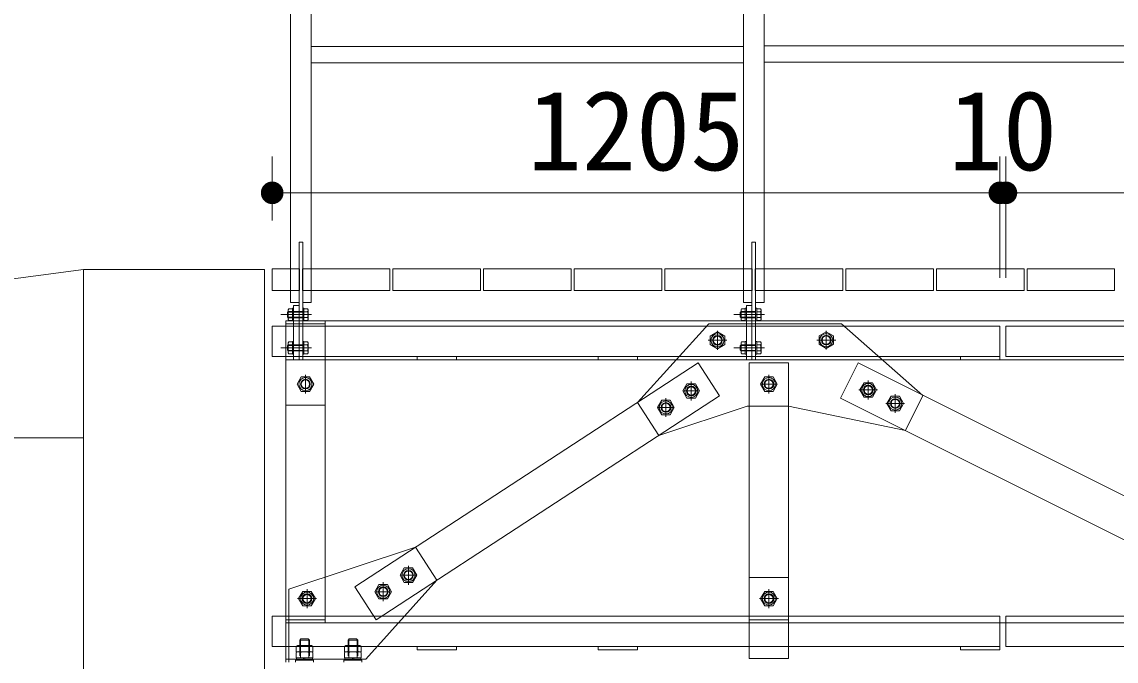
# Model space of a CAD drawing. Units: millimetres at full size. Extents: x 0 to 42000, y 0 to 29700.
# Drawn here: x 10950 to 12762, y 11151 to 12209 of the extents above; entities that cross this region are included whole.
import ezdxf
from ezdxf.enums import TextEntityAlignment as Align

# ---------------------------------------------------------------- set-up
doc = ezdxf.new("R2010")
doc.units = ezdxf.units.MM
doc.header["$LTSCALE"] = 100
doc.layers.add('D-STR', color=1, linetype='Continuous', lineweight=13)
doc.layers.add('D-STR-DIM', color=7, linetype='Continuous', lineweight=13)
doc.styles.add('ＭＳ ゴシック', font='')
doc.styles.get('ＭＳ ゴシック').set_extended_font_data('MS Gothic')

# ---------------------------------------------------------------- blocks, each defined once
blk = doc.blocks.new('filled_dot')
at = {"color": 0, "linetype": 'Continuous', "lineweight": -2, "const_width": 1.25}
blk.add_lwpolyline([(-0.625, 0, 1), (0.625, 0, 1)], format="xyb", close=True, dxfattribs=at)

msp = doc.modelspace()

# ---------------------------------------------------------------- linework, layer by layer
at = {"layer": 'D-STR'}
for p, q in [((12145.4, 12866.4), (12145.4, 11744.4)), ((12179.4, 12866.4), (12179.4, 11744.4)), ((11395.4, 12845.3), (11395.4, 11744.4)), ((11429.4, 12845.3), (11429.4, 11744.4)), ((12145.4, 12168.4), (11429.4, 12168.4)), ((13045.4, 12169.4), (12179, 12169.4)), ((12145.4, 12141.2), (11429.4, 12141.2)), ((13045.4, 12142.2), (12179, 12142.2)), ((11409.4, 11844.4), (11409.4, 11744.4)), ((11415.4, 11844.4), (11409.4, 11844.4)), ((11415.4, 11744.4), (11415.4, 11844.4)), ((12159.4, 11844.4), (12159.4, 11744.4)), ((12165.4, 11844.4), (12159.4, 11844.4)), ((12165.4, 11744.4), (12165.4, 11844.4)), ((11052.4, 11799.4), (8965.4, 11520.5)), ((11052.4, 11799.4), (11052.4, 10506.9)), ((11352.4, 11799.4), (11052.4, 11799.4)), ((11352.4, 11430.5), (11352.4, 11799.4)), ((11395.4, 11744.4), (11409.4, 11744.4)), ((11409.4, 11744.4), (11409.4, 11649.4)), ((11415.4, 11744.4), (11429.4, 11744.4)), ((11415.4, 11649.4), (11415.4, 11744.4)), ((12145.4, 11744.4), (12159.4, 11744.4)), ((12159.4, 11744.4), (12159.4, 11649.4)), ((12165.4, 11744.4), (12179.4, 11744.4)), ((12165.4, 11649.4), (12165.4, 11744.4)), ((11429.9, 11724.4), (11379.4, 11724.4)), ((11390.1, 11727.9), (11391.6, 11729.4)), ((11390.1, 11720.9), (11390.1, 11727.9)), ((11415.4, 11728.6), (11390.8, 11728.6)), ((11392.2, 11734.2), (11391.4, 11732.5)), ((11391.4, 11716.4), (11391.4, 11732.5)), ((11415.4, 11729.4), (11391.6, 11729.4)), ((11391.6, 11719.4), (11391.6, 11729.4)), ((11398.4, 11734.2), (11392.2, 11734.2)), ((11398.4, 11729.3), (11392.2, 11729.3)), ((11398.4, 11713.9), (11398.4, 11734.9)), ((11398.4, 11734.9), (11400.4, 11734.9)), ((11409.4, 11739.4), (11400.4, 11739.4)), ((11400.4, 11739.4), (11400.4, 11649.4)), ((11400.4, 11713.9), (11400.4, 11734.9)), ((11409.4, 11649.4), (11409.4, 11739.4)), ((11415.4, 11713.9), (11415.4, 11734.9)), ((11417.4, 11734.9), (11415.4, 11734.9)), ((11417.4, 11713.9), (11417.4, 11734.9)), ((11417.4, 11734.2), (11423.6, 11734.2)), ((11417.4, 11729.3), (11423.6, 11729.3)), ((11423.6, 11734.2), (11424.4, 11732.5)), ((11424.4, 11716.4), (11424.4, 11732.5)), ((12179.9, 11724.4), (12129.4, 11724.4)), ((12140.1, 11727.9), (12141.6, 11729.4)), ((12140.1, 11720.9), (12140.1, 11727.9)), ((12165.4, 11728.6), (12140.8, 11728.6)), ((12142.2, 11734.2), (12141.4, 11732.5)), ((12141.4, 11716.4), (12141.4, 11732.5)), ((12165.4, 11729.4), (12141.6, 11729.4)), ((12141.6, 11719.4), (12141.6, 11729.4)), ((12148.4, 11734.2), (12142.2, 11734.2)), ((12148.4, 11729.3), (12142.2, 11729.3)), ((12148.4, 11713.9), (12148.4, 11734.9)), ((12148.4, 11734.9), (12150.4, 11734.9)), ((12159.4, 11739.4), (12150.4, 11739.4)), ((12150.4, 11739.4), (12150.4, 11649.4)), ((12150.4, 11713.9), (12150.4, 11734.9)), ((12159.4, 11649.4), (12159.4, 11739.4)), ((12165.4, 11713.9), (12165.4, 11734.9)), ((12167.4, 11734.9), (12165.4, 11734.9)), ((12167.4, 11713.9), (12167.4, 11734.9)), ((12167.4, 11734.2), (12173.6, 11734.2)), ((12167.4, 11729.3), (12173.6, 11729.3)), ((12173.6, 11734.2), (12174.4, 11732.5)), ((12174.4, 11716.4), (12174.4, 11732.5)), ((11387.5, 11714.4), (11387.5, 11149.4)), ((11387.5, 11714.4), (22987.5, 11714.4)), ((11387.5, 11709.4), (11452.5, 11709.4)), ((11387.5, 11574.4), (11387.5, 11709.4)), ((11390.1, 11720.9), (11391.6, 11719.4)), ((11415.4, 11720.2), (11390.8, 11720.2)), ((11392.2, 11714.6), (11391.4, 11716.4)), ((11415.4, 11719.4), (11391.6, 11719.4)), ((11398.4, 11719.5), (11392.2, 11719.5)), ((11398.4, 11714.6), (11392.2, 11714.6)), ((11398.4, 11713.9), (11400.4, 11713.9)), ((11417.4, 11713.9), (11415.4, 11713.9)), ((11417.4, 11719.5), (11423.6, 11719.5)), ((11417.4, 11714.6), (11423.6, 11714.6)), ((11423.6, 11714.6), (11424.4, 11716.4)), ((11452.5, 11714.4), (11452.5, 11214.4)), ((11452.5, 11709.4), (11452.5, 11574.4)), ((11969.8, 11578.9), (12087.7, 11709.4)), ((12087.7, 11709.4), (12307.7, 11709.4)), ((12140.1, 11720.9), (12141.6, 11719.4)), ((12165.4, 11720.2), (12140.8, 11720.2)), ((12142.2, 11714.6), (12141.4, 11716.4)), ((12165.4, 11719.4), (12141.6, 11719.4)), ((12148.4, 11719.5), (12142.2, 11719.5)), ((12148.4, 11714.6), (12142.2, 11714.6)), ((12148.4, 11713.9), (12150.4, 11713.9)), ((12167.4, 11713.9), (12165.4, 11713.9)), ((12167.4, 11719.5), (12173.6, 11719.5)), ((12167.4, 11714.6), (12173.6, 11714.6)), ((12173.6, 11714.6), (12174.4, 11716.4)), ((12442.5, 11590.8), (12307.7, 11709.4)), ((12569.9, 11705.4), (11364.9, 11705.4)), ((11364.9, 11705.4), (11364.9, 11655.4)), ((12102.3, 11695.8), (12090.3, 11688.9)), ((12090.3, 11688.9), (12090.3, 11675)), ((12102.3, 11666.3), (12102.3, 11697.5)), ((12114.3, 11688.9), (12102.3, 11695.8)), ((12114.3, 11675), (12114.3, 11688.9)), ((12270.4, 11689.1), (12282.4, 11696)), ((12270.4, 11675.3), (12270.4, 11689.1)), ((12282.4, 11666.6), (12282.4, 11697.8)), ((12282.4, 11696), (12294.4, 11689.1)), ((12294.4, 11689.1), (12294.4, 11675.3)), ((12569.9, 11655.4), (12569.9, 11705.4)), ((13919.9, 11705.4), (12579.9, 11705.4)), ((12579.9, 11705.4), (12579.9, 11655.4)), ((11429.9, 11669.4), (11379.4, 11669.4)), ((11390.1, 11672.9), (11391.6, 11674.4)), ((11390.1, 11665.9), (11390.1, 11672.9)), ((11415.4, 11673.6), (11390.8, 11673.6)), ((11392.2, 11679.2), (11391.4, 11677.5)), ((11391.4, 11661.4), (11391.4, 11677.5)), ((11415.4, 11674.4), (11391.6, 11674.4)), ((11391.6, 11664.4), (11391.6, 11674.4)), ((11398.4, 11679.2), (11392.2, 11679.2)), ((11398.4, 11674.3), (11392.2, 11674.3)), ((11398.4, 11658.9), (11398.4, 11679.9)), ((11398.4, 11679.9), (11400.4, 11679.9)), ((11400.4, 11658.9), (11400.4, 11679.9)), ((11415.4, 11658.9), (11415.4, 11679.9)), ((11417.4, 11679.9), (11415.4, 11679.9)), ((11417.4, 11658.9), (11417.4, 11679.9)), ((11417.4, 11679.2), (11423.6, 11679.2)), ((11417.4, 11674.3), (11423.6, 11674.3)), ((11423.6, 11679.2), (11424.4, 11677.5)), ((11424.4, 11661.4), (11424.4, 11677.5)), ((12086.7, 11681.9), (12117.9, 11681.9)), ((12090.3, 11675), (12102.3, 11668.1)), ((12102.3, 11668.1), (12114.3, 11675)), ((12179.9, 11669.4), (12129.4, 11669.4)), ((12140.1, 11672.9), (12141.6, 11674.4)), ((12140.1, 11665.9), (12140.1, 11672.9)), ((12165.4, 11673.6), (12140.8, 11673.6)), ((12142.2, 11679.2), (12141.4, 11677.5)), ((12141.4, 11661.4), (12141.4, 11677.5)), ((12165.4, 11674.4), (12141.6, 11674.4)), ((12141.6, 11664.4), (12141.6, 11674.4)), ((12148.4, 11679.2), (12142.2, 11679.2)), ((12148.4, 11674.3), (12142.2, 11674.3)), ((12148.4, 11658.9), (12148.4, 11679.9)), ((12148.4, 11679.9), (12150.4, 11679.9)), ((12150.4, 11658.9), (12150.4, 11679.9)), ((12165.4, 11658.9), (12165.4, 11679.9)), ((12167.4, 11679.9), (12165.4, 11679.9)), ((12167.4, 11658.9), (12167.4, 11679.9)), ((12167.4, 11679.2), (12173.6, 11679.2)), ((12167.4, 11674.3), (12173.6, 11674.3)), ((12173.6, 11679.2), (12174.4, 11677.5)), ((12174.4, 11661.4), (12174.4, 11677.5)), ((12298, 11682.2), (12266.8, 11682.2)), ((12282.4, 11668.3), (12270.4, 11675.3)), ((12294.4, 11675.3), (12282.4, 11668.3)), ((11364.9, 11655.4), (12569.9, 11655.4)), ((11390.1, 11665.9), (11391.6, 11664.4)), ((11415.4, 11665.2), (11390.8, 11665.2)), ((11392.2, 11659.6), (11391.4, 11661.4)), ((11415.4, 11664.4), (11391.6, 11664.4)), ((11398.4, 11664.5), (11392.2, 11664.5)), ((11398.4, 11659.6), (11392.2, 11659.6)), ((11398.4, 11658.9), (11400.4, 11658.9)), ((11417.4, 11658.9), (11415.4, 11658.9)), ((11417.4, 11664.5), (11423.6, 11664.5)), ((11417.4, 11659.6), (11423.6, 11659.6)), ((11423.6, 11659.6), (11424.4, 11661.4)), ((12140.1, 11665.9), (12141.6, 11664.4)), ((12165.4, 11665.2), (12140.8, 11665.2)), ((12142.2, 11659.6), (12141.4, 11661.4)), ((12165.4, 11664.4), (12141.6, 11664.4)), ((12148.4, 11664.5), (12142.2, 11664.5)), ((12148.4, 11659.6), (12142.2, 11659.6)), ((12148.4, 11658.9), (12150.4, 11658.9)), ((12167.4, 11658.9), (12165.4, 11658.9)), ((12167.4, 11664.5), (12173.6, 11664.5)), ((12167.4, 11659.6), (12173.6, 11659.6)), ((12173.6, 11659.6), (12174.4, 11661.4)), ((12579.9, 11655.4), (13919.9, 11655.4)), ((11387.5, 11649.4), (22987.5, 11649.4)), ((11400.4, 11649.4), (11409.4, 11649.4)), ((11409.4, 11649.4), (11415.4, 11649.4)), ((12070.4, 11644.4), (11501.6, 11273.9)), ((12070.4, 11644.4), (12105.8, 11590)), ((12150.4, 11649.4), (12159.4, 11649.4)), ((12155, 11644.4), (12155, 11155.4)), ((12155, 11644.4), (12220, 11644.4)), ((12159.4, 11649.4), (12165.4, 11649.4)), ((12220, 11644.4), (12220, 11155.4)), ((12335.2, 11644.4), (12306.1, 11586.3)), ((12335.2, 11644.4), (13068.8, 11277.6)), ((11413.1, 11621.4), (11406.1, 11609.4)), ((11426.9, 11621.4), (11413.1, 11621.4)), ((11420, 11625), (11420, 11593.8)), ((11433.8, 11609.4), (11426.9, 11621.4)), ((12180.6, 11621.4), (12173.6, 11609.4)), ((12194.4, 11621.4), (12180.6, 11621.4)), ((12187.5, 11625), (12187.5, 11593.8)), ((12187.5, 11621.8), (12187.5, 11597.1)), ((12201.3, 11609.4), (12194.4, 11621.4)), ((12351.9, 11615.3), (12351.9, 11584.1)), ((11406.1, 11609.4), (11413.1, 11597.4)), ((11413.1, 11597.4), (11426.9, 11597.4)), ((11426.9, 11597.4), (11433.8, 11609.4)), ((12051.8, 11610.1), (12044.9, 11598.1)), ((12044.9, 11598.1), (12051.8, 11586.1)), ((12046.4, 11598.1), (12071.1, 11598.1)), ((12065.7, 11610.1), (12051.8, 11610.1)), ((12058.8, 11613.7), (12058.8, 11582.5)), ((12058.8, 11610.4), (12058.8, 11585.7)), ((12072.6, 11598.1), (12065.7, 11610.1)), ((12065.7, 11586.1), (12072.6, 11598.1)), ((12173.6, 11609.4), (12180.6, 11597.4)), ((12175.1, 11609.4), (12199.8, 11609.4)), ((12180.6, 11597.4), (12194.4, 11597.4)), ((12194.4, 11597.4), (12201.3, 11609.4)), ((12336.3, 11599.7), (12367.5, 11599.7)), ((12345, 11611.7), (12338, 11599.7)), ((12338, 11599.7), (12345, 11587.7)), ((12358.8, 11611.7), (12345, 11611.7)), ((12365.8, 11599.7), (12358.8, 11611.7)), ((12358.8, 11587.7), (12365.8, 11599.7)), ((12105.8, 11590), (11537.1, 11219.4)), ((11969.8, 11578.9), (12005.3, 11524.5)), ((12009.9, 11582.8), (12003, 11570.8)), ((12023.8, 11582.8), (12009.9, 11582.8)), ((12016.9, 11586.4), (12016.9, 11555.2)), ((12016.9, 11583.1), (12016.9, 11558.4)), ((12030.7, 11570.8), (12023.8, 11582.8)), ((12051.8, 11586.1), (12065.7, 11586.1)), ((12306.1, 11586.3), (13039.7, 11219.5)), ((12345, 11587.7), (12358.8, 11587.7)), ((12389.7, 11589.3), (12382.8, 11577.3)), ((12403.6, 11589.3), (12389.7, 11589.3)), ((12396.6, 11592.9), (12396.6, 11561.7)), ((12410.5, 11577.3), (12403.6, 11589.3)), ((12442.5, 11590.8), (12413.4, 11532.6)), ((11452.5, 11574.4), (11387.5, 11574.4)), ((12003, 11570.8), (12009.9, 11558.8)), ((12004.5, 11570.8), (12029.2, 11570.8)), ((12005.3, 11524.5), (12151.5, 11572.7)), ((12023.8, 11558.8), (12030.7, 11570.8)), ((12220, 11572.7), (12151.5, 11572.7)), ((12413.4, 11532.6), (12220, 11572.7)), ((12381, 11577.3), (12412.2, 11577.3)), ((12382.8, 11577.3), (12389.7, 11565.3)), ((12389.7, 11565.3), (12403.6, 11565.3)), ((12403.6, 11565.3), (12410.5, 11577.3)), ((12009.9, 11558.8), (12023.8, 11558.8)), ((11052.4, 11520.5), (8965.4, 11520.5)), ((11352.4, 11130.5), (11352.4, 11430.5)), ((11602.1, 11339.4), (11392.5, 11270.2)), ((11602.1, 11339.4), (11637.6, 11284.9)), ((11590.6, 11308.7), (11590.6, 11277.5)), ((11583.6, 11305.1), (11576.7, 11293.1)), ((11576.7, 11293.1), (11583.6, 11281.1)), ((11578.2, 11293.1), (11602.9, 11293.1)), ((11597.5, 11305.1), (11583.6, 11305.1)), ((11590.6, 11305.4), (11590.6, 11280.7)), ((11604.4, 11293.1), (11597.5, 11305.1)), ((11597.5, 11281.1), (11604.4, 11293.1)), ((12155, 11289.4), (12220, 11289.4)), ((12155, 11289.4), (12220, 11289.4)), ((12155, 11155.4), (12155, 11289.4)), ((12220, 11289.4), (12220, 11155.4)), ((11501.6, 11273.9), (11537.1, 11219.4)), ((11637.6, 11284.9), (11519.7, 11154.4)), ((11541.7, 11277.8), (11534.8, 11265.8)), ((11555.6, 11277.8), (11541.7, 11277.8)), ((11548.7, 11281.4), (11548.7, 11250.2)), ((11548.7, 11278.1), (11548.7, 11253.4)), ((11562.5, 11265.8), (11555.6, 11277.8)), ((11583.6, 11281.1), (11597.5, 11281.1)), ((11392.5, 11270.2), (11392.5, 11149.4)), ((11407, 11254.4), (11438.2, 11254.4)), ((11415.6, 11266.4), (11408.7, 11254.4)), ((11408.7, 11254.4), (11415.6, 11242.4)), ((11429.5, 11266.4), (11415.6, 11266.4)), ((11422.6, 11270), (11422.6, 11238.8)), ((11436.4, 11254.4), (11429.5, 11266.4)), ((11429.5, 11242.4), (11436.4, 11254.4)), ((11534.8, 11265.8), (11541.7, 11253.8)), ((11536.3, 11265.8), (11561, 11265.8)), ((11541.7, 11253.8), (11555.6, 11253.8)), ((11555.6, 11253.8), (11562.5, 11265.8)), ((12171.9, 11254.4), (12203.1, 11254.4)), ((12180.6, 11266.4), (12173.6, 11254.4)), ((12173.6, 11254.4), (12180.6, 11242.4)), ((12194.4, 11266.4), (12180.6, 11266.4)), ((12187.5, 11270), (12187.5, 11238.8)), ((12201.3, 11254.4), (12194.4, 11266.4)), ((12194.4, 11242.4), (12201.3, 11254.4)), ((11415.6, 11242.4), (11429.5, 11242.4)), ((12180.6, 11242.4), (12194.4, 11242.4)), ((12569.9, 11225.4), (11364.9, 11225.4)), ((11364.9, 11225.4), (11364.9, 11175.4)), ((11387.5, 11219.4), (11452.5, 11219.4)), ((12155, 11219.4), (12220, 11219.4)), ((12569.9, 11175.4), (12569.9, 11225.4)), ((13919.9, 11225.4), (12579.9, 11225.4)), ((12579.9, 11225.4), (12579.9, 11175.4)), ((11387.5, 11214.4), (22987.5, 11214.4)), ((11412.5, 11187.8), (11410.5, 11185.8)), ((11410.5, 11159.6), (11410.5, 11185.8)), ((11410.5, 11185.8), (11426.5, 11185.8)), ((11411.6, 11159.6), (11411.6, 11186.8)), ((11412.5, 11187.8), (11424.5, 11187.8)), ((11424.5, 11187.8), (11426.5, 11185.8)), ((11425.4, 11159.6), (11425.4, 11186.8)), ((11426.5, 11159.6), (11426.5, 11185.8)), ((11492.5, 11187.8), (11490.5, 11185.8)), ((11490.5, 11159.6), (11490.5, 11185.8)), ((11506.5, 11185.8), (11490.5, 11185.8)), ((11491.6, 11159.6), (11491.6, 11186.8)), ((11504.5, 11187.8), (11492.5, 11187.8)), ((11504.5, 11187.8), (11506.5, 11185.8)), ((11505.4, 11159.6), (11505.4, 11186.8)), ((11506.5, 11159.6), (11506.5, 11185.8)), ((11364.9, 11175.4), (12569.9, 11175.4)), ((11404.6, 11175.3), (11407.1, 11176.6)), ((11404.6, 11166.6), (11404.6, 11175.3)), ((11404.6, 11165.3), (11407.1, 11166.6)), ((11432.3, 11166.6), (11404.6, 11166.6)), ((11404.6, 11156.6), (11404.6, 11165.3)), ((11429.9, 11176.6), (11407.1, 11176.6)), ((11429.9, 11166.6), (11407.1, 11166.6)), ((11411.6, 11166.6), (11411.6, 11175.3)), ((11411.6, 11156.6), (11411.6, 11165.3)), ((11425.4, 11166.6), (11425.4, 11175.3)), ((11425.4, 11156.6), (11425.4, 11165.3)), ((11432.3, 11175.3), (11429.9, 11176.6)), ((11432.3, 11165.3), (11429.9, 11166.6)), ((11432.3, 11166.6), (11432.3, 11175.3)), ((11432.3, 11156.6), (11432.3, 11165.3)), ((11484.6, 11175.3), (11487.1, 11176.6)), ((11484.6, 11166.6), (11484.6, 11175.3)), ((11484.6, 11165.3), (11487.1, 11166.6)), ((11484.6, 11166.6), (11512.3, 11166.6)), ((11484.6, 11156.6), (11484.6, 11165.3)), ((11487.1, 11176.6), (11509.9, 11176.6)), ((11487.1, 11166.6), (11509.9, 11166.6)), ((11491.6, 11166.6), (11491.6, 11175.3)), ((11491.6, 11156.6), (11491.6, 11165.3)), ((11505.4, 11166.6), (11505.4, 11175.3)), ((11505.4, 11156.6), (11505.4, 11165.3)), ((11512.3, 11175.3), (11509.9, 11176.6)), ((11512.3, 11165.3), (11509.9, 11166.6)), ((11512.3, 11166.6), (11512.3, 11175.3)), ((11512.3, 11156.6), (11512.3, 11165.3)), ((12579.9, 11175.4), (13919.9, 11175.4)), ((11387.5, 11154.4), (11519.7, 11154.4)), ((11403.5, 11152.6), (11403.5, 11149.4)), ((11433.5, 11152.6), (11403.5, 11152.6)), ((11432.3, 11156.6), (11404.6, 11156.6)), ((11405.2, 11156.6), (11405.2, 11152.6)), ((11416.2, 11156.6), (11418.5, 11152.6)), ((11418.5, 11156.6), (11420.8, 11152.6)), ((11431.8, 11156.6), (11431.8, 11152.6)), ((11433.5, 11152.6), (11433.5, 11149.4)), ((11483.5, 11152.6), (11483.5, 11149.4)), ((11483.5, 11152.6), (11513.5, 11152.6)), ((11484.6, 11156.6), (11512.3, 11156.6)), ((11485.2, 11156.6), (11485.2, 11152.6)), ((11498.5, 11156.6), (11496.2, 11152.6)), ((11500.8, 11156.6), (11498.5, 11152.6)), ((11511.8, 11156.6), (11511.8, 11152.6)), ((11513.5, 11152.6), (11513.5, 11149.4)), ((12220, 11155.4), (12155, 11155.4))]:
    msp.add_line(p, q, dxfattribs=at)
for points in [[(11364.9, 11764.4), (11409.9, 11764.4), (11409.9, 11800.4), (11364.9, 11800.4)], [(11414.9, 11764.4), (11559.9, 11764.4), (11559.9, 11800.4), (11414.9, 11800.4)], [(11709.9, 11764.4), (11564.9, 11764.4), (11564.9, 11800.4), (11709.9, 11800.4)], [(11714.9, 11764.4), (11859.9, 11764.4), (11859.9, 11800.4), (11714.9, 11800.4)], [(12009.9, 11764.4), (11864.9, 11764.4), (11864.9, 11800.4), (12009.9, 11800.4)], [(12014.9, 11764.4), (12159.9, 11764.4), (12159.9, 11800.4), (12014.9, 11800.4)], [(12309.9, 11764.4), (12164.9, 11764.4), (12164.9, 11800.4), (12309.9, 11800.4)], [(12314.9, 11764.4), (12459.9, 11764.4), (12459.9, 11800.4), (12314.9, 11800.4)], [(12609.9, 11764.4), (12464.9, 11764.4), (12464.9, 11800.4), (12609.9, 11800.4)], [(12614.9, 11764.4), (12759.9, 11764.4), (12759.9, 11800.4), (12614.9, 11800.4)], [(11604.9, 11649.4), (11669.9, 11649.4), (11669.9, 11655.4), (11604.9, 11655.4)], [(11904.9, 11649.4), (11969.9, 11649.4), (11969.9, 11655.4), (11904.9, 11655.4)], [(12504.9, 11649.4), (12569.9, 11649.4), (12569.9, 11655.4), (12504.9, 11655.4)], [(11604.9, 11169.4), (11669.9, 11169.4), (11669.9, 11175.4), (11604.9, 11175.4)], [(11904.9, 11169.4), (11969.9, 11169.4), (11969.9, 11175.4), (11904.9, 11175.4)], [(12504.9, 11169.4), (12569.9, 11169.4), (12569.9, 11175.4), (12504.9, 11175.4)]]:
    msp.add_lwpolyline(points, close=True, dxfattribs=at)
for centre, radius in [((12102.3, 11681.9), 10.8), ((12102.3, 11681.9), 8), ((12102.3, 11681.9), 6.92), ((12282.4, 11682.2), 10.8), ((12282.4, 11682.2), 8), ((12282.4, 11682.2), 6.92), ((11420, 11609.4), 10.8), ((11420, 11609.4), 8), ((11420, 11609.4), 6.92), ((12187.5, 11609.4), 10.8), ((12187.5, 11609.4), 8), ((12187.5, 11609.4), 6.92), ((12058.8, 11598.1), 10.8), ((12058.8, 11598.1), 8), ((12058.8, 11598.1), 6.92), ((12351.9, 11599.7), 10.8), ((12351.9, 11599.7), 8), ((12351.9, 11599.7), 6.92), ((12016.9, 11570.8), 10.8), ((12016.9, 11570.8), 8), ((12396.6, 11577.3), 10.8), ((12396.6, 11577.3), 8), ((12396.6, 11577.3), 6.92), ((12016.9, 11570.8), 6.92), ((11590.6, 11293.1), 10.8), ((11590.6, 11293.1), 8), ((11590.6, 11293.1), 6.92), ((11548.7, 11265.8), 10.8), ((11548.7, 11265.8), 8), ((11548.7, 11265.8), 6.92), ((11422.6, 11254.4), 10.8), ((11422.6, 11254.4), 8), ((11422.6, 11254.4), 6.92), ((12187.5, 11254.4), 10.8), ((12187.5, 11254.4), 8), ((12187.5, 11254.4), 6.92)]:
    msp.add_circle(centre, radius, dxfattribs=at)
for centre, radius, start, end in [((11406.8, 11724.4), 15.4, 161.4826, 198.5174), ((11395.2, 11731.8), 3.91, 190.5179, 218.8665), ((11420.5, 11731.8), 3.91, 321.1335, 349.4821), ((11408.9, 11724.4), 15.4, 341.4826, 18.5174), ((12156.8, 11724.4), 15.4, 161.4826, 198.5174), ((12145.2, 11731.8), 3.91, 190.5179, 218.8665), ((12170.5, 11731.8), 3.91, 321.1335, 349.4821), ((12158.9, 11724.4), 15.4, 341.4826, 18.5174), ((11395.2, 11717.1), 3.91, 141.1335, 169.4821), ((11420.5, 11717.1), 3.91, 10.5179, 38.8665), ((12145.2, 11717.1), 3.91, 141.1335, 169.4821), ((12170.5, 11717.1), 3.91, 10.5179, 38.8665), ((11406.8, 11669.4), 15.4, 161.4826, 198.5174), ((11395.2, 11676.8), 3.91, 190.5179, 218.8665), ((11420.5, 11676.8), 3.91, 321.1335, 349.4821), ((11408.9, 11669.4), 15.4, 341.4826, 18.5174), ((12156.8, 11669.4), 15.4, 161.4826, 198.5174), ((12145.2, 11676.8), 3.91, 190.5179, 218.8665), ((12170.5, 11676.8), 3.91, 321.1335, 349.4821), ((12158.9, 11669.4), 15.4, 341.4826, 18.5174), ((11395.2, 11662.1), 3.91, 141.1335, 169.4821), ((11420.5, 11662.1), 3.91, 10.5179, 38.8665), ((12145.2, 11662.1), 3.91, 141.1335, 169.4821), ((12170.5, 11662.1), 3.91, 10.5179, 38.8665), ((11408.1, 11171.8), 4.98, 45.9012, 78.3205), ((11408.1, 11161.8), 4.98, 45.9012, 78.3205), ((11418.5, 11157.5), 19.1, 68.7453, 111.2547), ((11418.5, 11147.5), 19.1, 68.7453, 111.2547), ((11428.9, 11171.8), 4.98, 101.6795, 134.0988), ((11428.9, 11161.8), 4.98, 101.6795, 134.0988), ((11488.1, 11171.8), 4.98, 45.9012, 78.3205), ((11488.1, 11161.8), 4.98, 45.9012, 78.3205), ((11498.5, 11157.5), 19.1, 68.7453, 111.2547), ((11498.5, 11147.5), 19.1, 68.7453, 111.2547), ((11508.9, 11171.8), 4.98, 101.6795, 134.0988), ((11508.9, 11161.8), 4.98, 101.6795, 134.0988)]:
    msp.add_arc(centre, radius, start, end, dxfattribs=at)
at = {"layer": 'D-STR-DIM'}
for p, q in [((11364.9, 11880.4), (11364.9, 11986)), ((12569.9, 11785.4), (12569.9, 11986)), ((12569.9, 11785.4), (12569.9, 11986)), ((12579.9, 11785.4), (12579.9, 11986)), ((12579.9, 11785.4), (12579.9, 11986)), ((11364.9, 11926), (12569.9, 11926)), ((12569.9, 11926), (12579.9, 11926)), ((12579.9, 11926), (13919.9, 11926))]:
    msp.add_line(p, q, dxfattribs=at)

# ---------------------------------------------------------------- block references
at = {"layer": 'D-STR-DIM', "xscale": 15, "yscale": 15}
for p in [(11364.9, 11926), (12569.9, 11926), (12579.9, 11926)]:
    msp.add_blockref('filled_dot', p, dxfattribs=at)
at = {"layer": 'D-STR-DIM', "xscale": 15, "yscale": 15, "rotation": 180}
for p in [(12569.9, 11926), (12579.9, 11926)]:
    msp.add_blockref('filled_dot', p, dxfattribs=at)

# ---------------------------------------------------------------- texts
at = {"layer": 'D-STR-DIM', "style": 'ＭＳ ゴシック'}
for s, p in [('1205', (11967.4, 12095.4)), ('10', (12574.9, 12095.4))]:
    msp.add_text(s, height=132, dxfattribs=at).set_placement(p, align=Align.TOP_CENTER)

doc.saveas('drawing.dxf')
